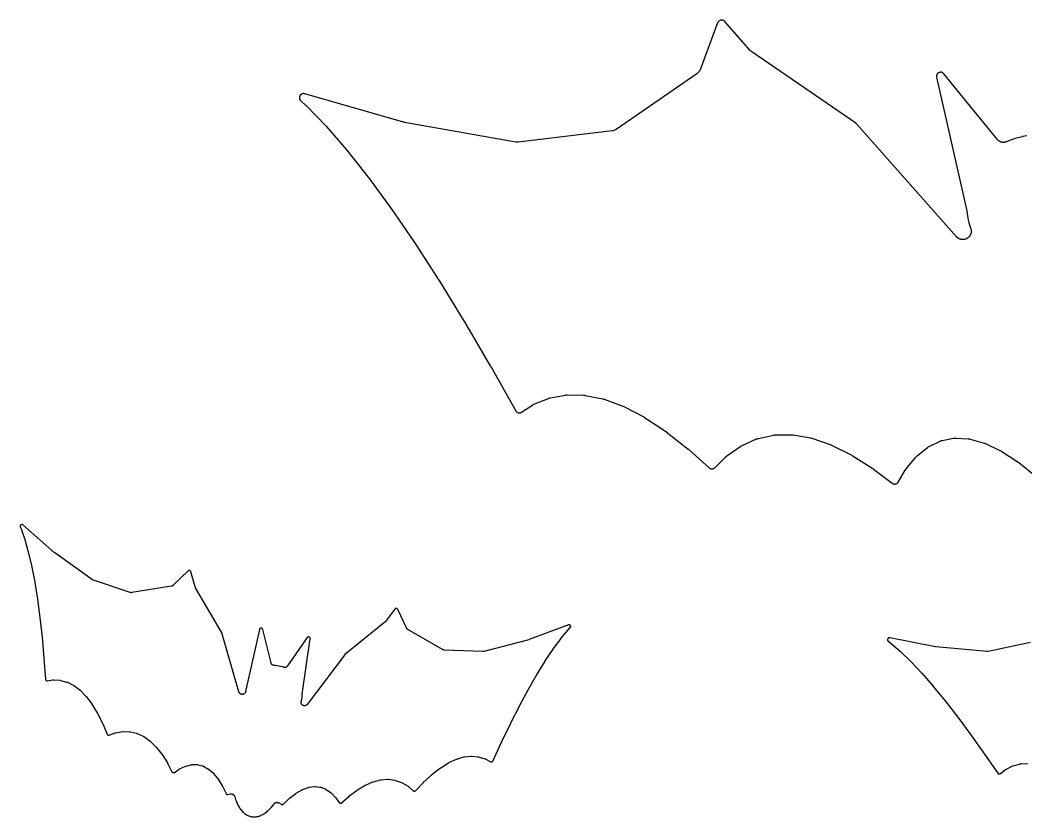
# Model space of a CAD drawing. Header units: millimetres. Extents: x 5 to 283, y 5 to 271.
# Drawn here: x 11.1 to 90.9, y 13.7 to 76.9 of the extents above; entities that cross this region are included whole.
import ezdxf

# ---------------------------------------------------------------- set-up
doc = ezdxf.new("R2010")
doc.units = ezdxf.units.MM

msp = doc.modelspace()

# ---------------------------------------------------------------- linework, layer by layer
at = {"layer": 'Schnitt'}
for points in [[(90.933, 67.715), (90.61, 67.662), (90.599, 67.66), (90.588, 67.657), (90.578, 67.655), (90.259, 67.581), (90.248, 67.579), (90.238, 67.576), (90.227, 67.573), (89.914, 67.478), (89.904, 67.475), (89.893, 67.471), (89.883, 67.468), (89.577, 67.353), (89.567, 67.349), (89.557, 67.344), (89.547, 67.34), (89.387, 67.268), (89.379, 67.265), (89.329, 67.245), (89.313, 67.24), (89.265, 67.226), (89.249, 67.222), (89.2, 67.214), (89.183, 67.212), (89.133, 67.208), (89.117, 67.208), (89.067, 67.209), (89.05, 67.211), (89.001, 67.217), (88.984, 67.22), (88.936, 67.232), (88.92, 67.236), (88.873, 67.253), (88.857, 67.259), (88.812, 67.28), (88.797, 67.287), (88.754, 67.313), (88.74, 67.322), (88.7, 67.352), (88.687, 67.362), (88.65, 67.396), (88.638, 67.407), (88.602, 67.448), (88.597, 67.454), (84.362, 72.651), (84.34, 72.675), (84.316, 72.697), (84.29, 72.717), (84.262, 72.734), (84.232, 72.748), (84.201, 72.758), (84.169, 72.766), (84.137, 72.771), (84.104, 72.772), (84.072, 72.771), (84.039, 72.765), (84.008, 72.757), (83.977, 72.746), (83.947, 72.732), (83.919, 72.714), (83.893, 72.695), (83.87, 72.672), (83.848, 72.648), (83.829, 72.621), (83.813, 72.593), (83.799, 72.563), (83.789, 72.532), (83.781, 72.5), (83.777, 72.467), (83.776, 72.434), (83.779, 72.402), (83.784, 72.37), (86.18, 61.778), (86.182, 61.768), (86.193, 61.697), (86.195, 61.687), (86.206, 61.567), (86.208, 61.556), (86.209, 61.545), (86.211, 61.535), (86.264, 61.212), (86.266, 61.201), (86.268, 61.19), (86.27, 61.18), (86.344, 60.861), (86.347, 60.85), (86.349, 60.84), (86.352, 60.829), (86.447, 60.516), (86.45, 60.506), (86.454, 60.495), (86.457, 60.485), (86.477, 60.433), (86.481, 60.423), (86.503, 60.347), (86.506, 60.336), (86.514, 60.302), (86.515, 60.294), (86.524, 60.243), (86.526, 60.227), (86.53, 60.179), (86.53, 60.162), (86.529, 60.114), (86.528, 60.098), (86.522, 60.05), (86.52, 60.034), (86.509, 59.987), (86.505, 59.971), (86.49, 59.925), (86.484, 59.91), (86.465, 59.866), (86.458, 59.852), (86.434, 59.809), (86.426, 59.796), (86.398, 59.756), (86.388, 59.743), (86.357, 59.707), (86.346, 59.695), (86.311, 59.661), (86.299, 59.651), (86.261, 59.621), (86.248, 59.611), (86.207, 59.585), (86.193, 59.577), (86.15, 59.555), (86.135, 59.548), (86.09, 59.531), (86.075, 59.525), (86.029, 59.512), (86.013, 59.509), (85.965, 59.5), (85.949, 59.498), (85.901, 59.494), (85.885, 59.493), (85.837, 59.494), (85.821, 59.495), (85.772, 59.5), (85.757, 59.503), (85.709, 59.513), (85.694, 59.517), (85.648, 59.532), (85.633, 59.538), (85.588, 59.557), (85.574, 59.564), (85.531, 59.587), (85.518, 59.596), (85.478, 59.623), (85.465, 59.633), (85.428, 59.664), (85.416, 59.675), (85.379, 59.712), (85.374, 59.718), (77.444, 68.677), (77.416, 68.706), (77.384, 68.731), (69.126, 74.396), (69.118, 74.402), (69.066, 74.442), (69.051, 74.456), (69.005, 74.502), (68.998, 74.51), (66.973, 76.797), (66.95, 76.82), (66.925, 76.841), (66.899, 76.86), (66.871, 76.875), (66.841, 76.888), (66.81, 76.898), (66.778, 76.904), (66.746, 76.908), (66.714, 76.908), (66.682, 76.906), (66.65, 76.9), (66.619, 76.891), (66.589, 76.879), (66.56, 76.864), (66.533, 76.847), (66.508, 76.826), (66.485, 76.804), (66.464, 76.779), (66.445, 76.753), (66.43, 76.724), (66.417, 76.695), (65.02, 72.976), (65.017, 72.969), (64.995, 72.919), (64.988, 72.904), (64.963, 72.86), (64.954, 72.846), (64.925, 72.805), (64.915, 72.792), (64.882, 72.754), (64.871, 72.742), (64.834, 72.708), (64.822, 72.697), (64.779, 72.664), (64.772, 72.659), (58.353, 68.231), (58.346, 68.226), (58.302, 68.199), (58.288, 68.191), (58.245, 68.17), (58.231, 68.164), (58.186, 68.147), (58.17, 68.142), (58.124, 68.129), (58.108, 68.126), (58.057, 68.117), (58.049, 68.116), (50.593, 67.225), (50.585, 67.224), (50.533, 67.22), (50.517, 67.22), (50.468, 67.221), (50.452, 67.223), (50.4, 67.229), (50.392, 67.23), (41.566, 68.798), (41.558, 68.799), (41.5, 68.813), (41.491, 68.815), (33.662, 71.063), (33.63, 71.07), (33.597, 71.074), (33.564, 71.075), (33.532, 71.073), (33.499, 71.068), (33.468, 71.059), (33.437, 71.047), (33.408, 71.032), (33.38, 71.015), (33.354, 70.994), (33.33, 70.971), (33.309, 70.946), (33.29, 70.919), (33.274, 70.891), (33.262, 70.86), (33.252, 70.829), (33.245, 70.797), (33.241, 70.764), (33.241, 70.731), (33.244, 70.699), (33.25, 70.666), (33.26, 70.635), (33.272, 70.605), (33.288, 70.576), (33.306, 70.548), (33.327, 70.523), (33.351, 70.5), (33.758, 70.134), (33.763, 70.13), (33.791, 70.102), (33.796, 70.098), (35.334, 68.513), (35.337, 68.51), (35.359, 68.486), (35.362, 68.482), (36.982, 66.616), (36.984, 66.613), (37.001, 66.593), (37.003, 66.59), (38.702, 64.443), (38.704, 64.44), (38.717, 64.423), (38.719, 64.421), (40.496, 61.994), (40.497, 61.991), (40.508, 61.977), (40.509, 61.975), (42.363, 59.268), (42.364, 59.267), (42.373, 59.254), (42.374, 59.252), (44.303, 56.267), (44.304, 56.265), (44.311, 56.254), (44.312, 56.253), (46.317, 52.99), (46.324, 52.979), (48.405, 49.436), (48.41, 49.426), (50.395, 45.91), (50.412, 45.883), (50.431, 45.858), (50.453, 45.834), (50.477, 45.813), (50.503, 45.795), (50.53, 45.779), (50.559, 45.766), (50.589, 45.755), (50.62, 45.748), (50.652, 45.743), (50.684, 45.742), (50.716, 45.744), (50.747, 45.748), (50.778, 45.756), (50.808, 45.767), (50.837, 45.781), (50.864, 45.797), (51.72, 46.364), (51.727, 46.368), (51.773, 46.395), (51.787, 46.403), (51.835, 46.425), (51.842, 46.428), (52.994, 46.899), (53.002, 46.902), (53.054, 46.921), (53.071, 46.925), (53.125, 46.938), (53.133, 46.94), (54.349, 47.162), (54.357, 47.164), (54.41, 47.171), (54.427, 47.172), (54.48, 47.174), (54.489, 47.174), (55.785, 47.148), (55.793, 47.148), (55.841, 47.145), (55.856, 47.143), (55.903, 47.136), (55.911, 47.135), (57.3, 46.854), (57.307, 46.852), (57.346, 46.843), (57.359, 46.839), (57.398, 46.826), (57.404, 46.824), (58.887, 46.278), (58.897, 46.275), (58.963, 46.245), (58.973, 46.241), (60.549, 45.423), (60.557, 45.419), (60.608, 45.389), (60.615, 45.384), (62.283, 44.289), (62.289, 44.285), (62.328, 44.257), (62.333, 44.253), (64.088, 42.878), (64.093, 42.875), (64.123, 42.849), (64.127, 42.846), (65.749, 41.386), (65.775, 41.365), (65.803, 41.346), (65.833, 41.331), (65.863, 41.319), (65.896, 41.309), (65.928, 41.304), (65.962, 41.301), (65.995, 41.302), (66.028, 41.306), (66.061, 41.314), (66.092, 41.324), (66.122, 41.338), (66.151, 41.355), (66.178, 41.375), (66.203, 41.397), (67.063, 42.254), (67.068, 42.259), (67.102, 42.29), (67.113, 42.299), (67.149, 42.327), (67.155, 42.331), (68.248, 43.101), (68.255, 43.105), (68.298, 43.133), (68.312, 43.141), (68.359, 43.164), (68.366, 43.168), (69.509, 43.678), (69.517, 43.681), (69.569, 43.701), (69.585, 43.706), (69.638, 43.721), (69.646, 43.723), (70.851, 43.983), (70.859, 43.985), (70.913, 43.993), (70.93, 43.995), (70.984, 43.999), (70.992, 43.999), (72.276, 44.012), (72.283, 44.012), (72.332, 44.01), (72.347, 44.009), (72.396, 44.003), (72.404, 44.002), (73.779, 43.76), (73.785, 43.759), (73.826, 43.75), (73.839, 43.747), (73.879, 43.735), (73.885, 43.733), (75.354, 43.228), (75.364, 43.225), (75.433, 43.196), (75.443, 43.191), (77.005, 42.416), (77.013, 42.412), (77.066, 42.382), (77.074, 42.377), (78.728, 41.325), (78.734, 41.321), (78.775, 41.292), (78.78, 41.288), (80.249, 40.165), (80.276, 40.146), (80.305, 40.131), (80.335, 40.118), (80.366, 40.108), (80.398, 40.101), (80.431, 40.098), (80.463, 40.097), (80.496, 40.1), (80.528, 40.107), (80.559, 40.116), (80.589, 40.128), (80.618, 40.143), (80.646, 40.161), (80.671, 40.182), (80.694, 40.205), (80.715, 40.23), (80.733, 40.258), (81.303, 41.209), (81.306, 41.214), (81.329, 41.249), (81.336, 41.259), (81.361, 41.292), (81.365, 41.296), (82.148, 42.241), (82.153, 42.247), (82.189, 42.285), (82.2, 42.297), (82.239, 42.331), (82.245, 42.337), (83.063, 43.003), (83.071, 43.009), (83.122, 43.046), (83.138, 43.056), (83.193, 43.087), (83.202, 43.091), (84.056, 43.502), (84.062, 43.505), (84.104, 43.524), (84.118, 43.529), (84.158, 43.542), (84.172, 43.546), (84.216, 43.556), (84.223, 43.558), (85.134, 43.734), (85.141, 43.735), (85.185, 43.742), (85.198, 43.743), (85.239, 43.746), (85.253, 43.746), (85.298, 43.746), (85.304, 43.745), (86.3, 43.688), (86.308, 43.687), (86.366, 43.681), (86.383, 43.678), (86.439, 43.665), (86.448, 43.663), (87.547, 43.356), (87.554, 43.354), (87.598, 43.34), (87.611, 43.335), (87.653, 43.317), (87.66, 43.314), (88.864, 42.742), (88.874, 42.737), (88.941, 42.699), (88.95, 42.693), (90.255, 41.845), (90.262, 41.84), (90.31, 41.806), (90.316, 41.8), (91.539, 40.813)], [(91.228, 27.518), (87.887, 26.823), (87.883, 26.822), (87.859, 26.818), (87.852, 26.818), (87.83, 26.816), (87.823, 26.816), (87.799, 26.817), (87.795, 26.817), (83.737, 27.182), (83.733, 27.183), (83.706, 27.186), (83.702, 27.187), (80.069, 27.899), (80.054, 27.901), (80.039, 27.901), (80.024, 27.901), (80.01, 27.898), (79.995, 27.895), (79.981, 27.889), (79.968, 27.883), (79.955, 27.875), (79.943, 27.866), (79.932, 27.856), (79.922, 27.844), (79.914, 27.832), (79.906, 27.819), (79.9, 27.806), (79.896, 27.791), (79.892, 27.777), (79.891, 27.762), (79.89, 27.747), (79.891, 27.732), (79.894, 27.717), (79.898, 27.703), (79.904, 27.689), (79.911, 27.676), (79.919, 27.663), (79.928, 27.652), (79.939, 27.641), (79.95, 27.632), (80.149, 27.482), (80.151, 27.48), (80.165, 27.469), (80.167, 27.467), (80.926, 26.809), (80.927, 26.808), (80.938, 26.798), (80.94, 26.797), (81.746, 26.015), (81.747, 26.014), (81.756, 26.005), (81.757, 26.004), (82.61, 25.098), (82.611, 25.097), (82.618, 25.09), (82.619, 25.089), (83.518, 24.059), (83.519, 24.058), (83.525, 24.052), (83.525, 24.051), (84.471, 22.898), (84.471, 22.897), (84.476, 22.892), (84.476, 22.891), (85.467, 21.615), (85.467, 21.614), (85.471, 21.609), (85.471, 21.608), (86.507, 20.209), (86.51, 20.204), (87.591, 18.682), (87.594, 18.677), (88.63, 17.162), (88.639, 17.151), (88.649, 17.14), (88.66, 17.13), (88.671, 17.122), (88.684, 17.115), (88.697, 17.108), (88.71, 17.103), (88.725, 17.1), (88.739, 17.098), (88.753, 17.097), (88.768, 17.098), (88.782, 17.1), (88.796, 17.103), (88.81, 17.108), (88.823, 17.114), (88.836, 17.121), (88.847, 17.13), (89.213, 17.42), (89.216, 17.422), (89.235, 17.436), (89.242, 17.44), (89.262, 17.452), (89.266, 17.454), (89.769, 17.712), (89.772, 17.714), (89.795, 17.724), (89.802, 17.727), (89.826, 17.735), (89.83, 17.736), (90.372, 17.884), (90.376, 17.885), (90.399, 17.89), (90.407, 17.892), (90.431, 17.895), (90.435, 17.895), (91.023, 17.934)]]:
    msp.add_lwpolyline(points, dxfattribs=at)
msp.add_lwpolyline([(11.177, 36.88), (11.165, 36.876), (11.152, 36.871), (11.141, 36.864), (11.13, 36.856), (11.12, 36.847), (11.111, 36.837), (11.103, 36.827), (11.096, 36.815), (11.09, 36.803), (11.085, 36.79), (11.082, 36.777), (11.08, 36.764), (11.079, 36.751), (11.08, 36.737), (11.082, 36.724), (11.085, 36.711), (11.09, 36.698), (11.176, 36.492), (11.177, 36.489), (11.183, 36.474), (11.184, 36.472), (11.475, 35.617), (11.476, 35.615), (11.48, 35.602), (11.48, 35.6), (11.753, 34.627), (11.753, 34.625), (11.756, 34.615), (11.756, 34.613), (12.009, 33.522), (12.009, 33.521), (12.011, 33.512), (12.011, 33.511), (12.244, 32.303), (12.244, 32.302), (12.245, 32.294), (12.245, 32.293), (12.457, 30.968), (12.457, 30.967), (12.458, 30.961), (12.458, 30.96), (12.649, 29.519), (12.65, 29.518), (12.65, 29.513), (12.65, 29.512), (12.821, 27.955), (12.821, 27.949), (12.971, 26.275), (12.971, 26.271), (13.09, 24.623), (13.091, 24.61), (13.094, 24.597), (13.098, 24.585), (13.103, 24.573), (13.11, 24.562), (13.117, 24.551), (13.125, 24.541), (13.135, 24.532), (13.145, 24.524), (13.156, 24.516), (13.167, 24.51), (13.179, 24.505), (13.192, 24.502), (13.205, 24.499), (13.218, 24.498), (13.231, 24.498), (13.244, 24.499), (13.659, 24.559), (13.663, 24.559), (13.684, 24.561), (13.691, 24.562), (13.712, 24.562), (13.716, 24.561), (14.224, 24.534), (14.228, 24.534), (14.25, 24.531), (14.257, 24.53), (14.279, 24.526), (14.283, 24.525), (14.771, 24.394), (14.774, 24.393), (14.795, 24.387), (14.802, 24.384), (14.822, 24.376), (14.825, 24.374), (15.3, 24.138), (15.303, 24.136), (15.32, 24.127), (15.325, 24.124), (15.341, 24.113), (15.344, 24.111), (15.809, 23.764), (15.811, 23.762), (15.824, 23.752), (15.828, 23.748), (15.84, 23.737), (15.842, 23.735), (16.295, 23.273), (16.298, 23.27), (16.317, 23.248), (16.32, 23.245), (16.76, 22.666), (16.762, 22.663), (16.775, 22.643), (16.777, 22.641), (17.202, 21.944), (17.204, 21.941), (17.213, 21.924), (17.215, 21.922), (17.623, 21.106), (17.624, 21.104), (17.631, 21.089), (17.632, 21.087), (17.976, 20.264), (17.982, 20.251), (17.989, 20.24), (17.997, 20.229), (18.007, 20.219), (18.017, 20.21), (18.028, 20.202), (18.04, 20.195), (18.052, 20.19), (18.065, 20.185), (18.079, 20.182), (18.092, 20.181), (18.106, 20.181), (18.119, 20.182), (18.133, 20.184), (18.146, 20.188), (18.614, 20.355), (18.617, 20.356), (18.635, 20.361), (18.64, 20.363), (18.658, 20.367), (18.661, 20.367), (19.2, 20.461), (19.203, 20.461), (19.224, 20.464), (19.231, 20.464), (19.252, 20.465), (19.256, 20.465), (19.767, 20.453), (19.771, 20.453), (19.793, 20.451), (19.8, 20.45), (19.823, 20.446), (19.826, 20.446), (20.317, 20.331), (20.32, 20.33), (20.342, 20.324), (20.348, 20.322), (20.369, 20.314), (20.372, 20.312), (20.849, 20.093), (20.852, 20.091), (20.87, 20.082), (20.875, 20.079), (20.892, 20.068), (20.895, 20.066), (21.361, 19.737), (21.363, 19.735), (21.377, 19.725), (21.381, 19.721), (21.393, 19.71), (21.395, 19.708), (21.85, 19.264), (21.853, 19.261), (21.874, 19.238), (21.877, 19.235), (22.319, 18.675), (22.321, 18.672), (22.335, 18.652), (22.337, 18.649), (22.765, 17.97), (22.766, 17.968), (22.776, 17.95), (22.778, 17.947), (23.124, 17.275), (23.131, 17.263), (23.139, 17.253), (23.148, 17.243), (23.158, 17.234), (23.168, 17.225), (23.18, 17.218), (23.192, 17.213), (23.204, 17.208), (23.217, 17.205), (23.23, 17.203), (23.244, 17.202), (23.257, 17.203), (23.27, 17.204), (23.283, 17.208), (23.296, 17.212), (23.308, 17.218), (23.319, 17.225), (23.697, 17.477), (23.699, 17.478), (23.713, 17.487), (23.718, 17.489), (23.733, 17.497), (23.735, 17.498), (24.19, 17.71), (24.193, 17.712), (24.213, 17.72), (24.219, 17.722), (24.239, 17.728), (24.242, 17.729), (24.661, 17.832), (24.665, 17.833), (24.691, 17.838), (24.698, 17.839), (24.724, 17.84), (24.728, 17.841), (25.116, 17.843), (25.119, 17.843), (25.138, 17.842), (25.143, 17.842), (25.161, 17.84), (25.166, 17.839), (25.185, 17.835), (25.188, 17.834), (25.555, 17.74), (25.558, 17.739), (25.575, 17.734), (25.581, 17.732), (25.596, 17.726), (25.601, 17.724), (25.618, 17.716), (25.62, 17.715), (25.978, 17.519), (25.981, 17.517), (26.001, 17.505), (26.007, 17.501), (26.026, 17.486), (26.029, 17.484), (26.381, 17.178), (26.384, 17.176), (26.397, 17.163), (26.401, 17.159), (26.414, 17.145), (26.416, 17.143), (26.761, 16.72), (26.764, 16.717), (26.782, 16.691), (26.784, 16.688), (27.118, 16.146), (27.12, 16.143), (27.132, 16.121), (27.133, 16.118), (27.413, 15.539), (27.419, 15.527), (27.427, 15.516), (27.436, 15.506), (27.446, 15.496), (27.456, 15.488), (27.468, 15.48), (27.48, 15.474), (27.493, 15.469), (27.506, 15.466), (27.52, 15.464), (27.534, 15.463), (27.547, 15.464), (27.561, 15.466), (27.779, 15.51), (27.782, 15.51), (27.804, 15.514), (27.811, 15.514), (27.831, 15.515), (27.838, 15.515), (27.858, 15.514), (27.865, 15.514), (27.885, 15.511), (27.891, 15.509), (27.911, 15.504), (27.917, 15.502), (27.936, 15.495), (27.942, 15.493), (27.961, 15.484), (27.967, 15.481), (27.984, 15.47), (27.989, 15.466), (28.006, 15.454), (28.011, 15.45), (28.025, 15.436), (28.03, 15.431), (28.044, 15.416), (28.048, 15.41), (28.059, 15.394), (28.063, 15.388), (28.073, 15.371), (28.076, 15.365), (28.084, 15.346), (28.087, 15.34), (28.094, 15.319), (28.095, 15.316), (28.1, 15.297), (28.1, 15.296), (28.101, 15.294), (28.101, 15.292), (28.133, 15.187), (28.134, 15.185), (28.134, 15.184), (28.135, 15.182), (28.169, 15.08), (28.17, 15.078), (28.17, 15.077), (28.171, 15.075), (28.207, 14.976), (28.208, 14.975), (28.208, 14.973), (28.209, 14.971), (28.247, 14.876), (28.248, 14.874), (28.249, 14.872), (28.25, 14.87), (28.289, 14.779), (28.29, 14.777), (28.291, 14.775), (28.292, 14.773), (28.334, 14.686), (28.335, 14.684), (28.336, 14.682), (28.337, 14.68), (28.38, 14.597), (28.381, 14.594), (28.382, 14.592), (28.383, 14.59), (28.428, 14.511), (28.43, 14.509), (28.431, 14.506), (28.432, 14.504), (28.478, 14.429), (28.48, 14.427), (28.481, 14.424), (28.483, 14.422), (28.531, 14.351), (28.532, 14.349), (28.534, 14.346), (28.535, 14.344), (28.584, 14.277), (28.586, 14.275), (28.588, 14.272), (28.59, 14.27), (28.64, 14.207), (28.642, 14.205), (28.644, 14.203), (28.646, 14.2), (28.697, 14.142), (28.699, 14.14), (28.702, 14.137), (28.704, 14.135), (28.756, 14.081), (28.759, 14.078), (28.761, 14.076), (28.763, 14.074), (28.817, 14.024), (28.819, 14.021), (28.822, 14.019), (28.825, 14.017), (28.879, 13.971), (28.882, 13.969), (28.884, 13.966), (28.887, 13.964), (28.942, 13.923), (28.945, 13.921), (28.948, 13.918), (28.952, 13.916), (29.007, 13.879), (29.01, 13.877), (29.014, 13.875), (29.017, 13.873), (29.073, 13.84), (29.077, 13.838), (29.08, 13.836), (29.084, 13.834), (29.141, 13.805), (29.144, 13.804), (29.148, 13.802), (29.152, 13.8), (29.209, 13.775), (29.213, 13.774), (29.217, 13.772), (29.221, 13.771), (29.279, 13.75), (29.283, 13.749), (29.287, 13.747), (29.291, 13.746), (29.35, 13.729), (29.354, 13.728), (29.358, 13.727), (29.363, 13.726), (29.422, 13.713), (29.426, 13.712), (29.43, 13.712), (29.435, 13.711), (29.494, 13.702), (29.499, 13.701), (29.503, 13.701), (29.508, 13.7), (29.568, 13.695), (29.572, 13.695), (29.577, 13.695), (29.581, 13.695), (29.643, 13.694), (29.647, 13.694), (29.651, 13.694), (29.655, 13.694), (29.718, 13.697), (29.722, 13.697), (29.726, 13.697), (29.73, 13.697), (29.793, 13.704), (29.797, 13.705), (29.802, 13.705), (29.806, 13.706), (29.87, 13.717), (29.874, 13.718), (29.877, 13.718), (29.881, 13.719), (29.946, 13.734), (29.95, 13.735), (29.954, 13.736), (29.957, 13.737), (30.023, 13.756), (30.027, 13.757), (30.03, 13.758), (30.034, 13.76), (30.101, 13.783), (30.104, 13.784), (30.107, 13.786), (30.11, 13.787), (30.178, 13.815), (30.181, 13.816), (30.184, 13.817), (30.187, 13.819), (30.255, 13.851), (30.258, 13.852), (30.261, 13.854), (30.264, 13.855), (30.333, 13.892), (30.335, 13.893), (30.338, 13.895), (30.341, 13.896), (30.41, 13.937), (30.413, 13.938), (30.415, 13.94), (30.417, 13.942), (30.487, 13.987), (30.489, 13.988), (30.492, 13.99), (30.494, 13.992), (30.564, 14.041), (30.566, 14.043), (30.568, 14.044), (30.57, 14.046), (30.64, 14.1), (30.642, 14.102), (30.644, 14.103), (30.646, 14.105), (30.716, 14.163), (30.718, 14.165), (30.72, 14.166), (30.722, 14.168), (30.792, 14.23), (30.793, 14.232), (30.795, 14.234), (30.797, 14.235), (30.867, 14.302), (30.868, 14.303), (30.87, 14.305), (30.871, 14.307), (30.941, 14.378), (30.942, 14.379), (30.944, 14.381), (30.945, 14.382), (31.014, 14.457), (31.015, 14.459), (31.017, 14.46), (31.018, 14.462), (31.087, 14.541), (31.088, 14.542), (31.089, 14.544), (31.09, 14.545), (31.158, 14.628), (31.159, 14.63), (31.161, 14.631), (31.162, 14.633), (31.229, 14.72), (31.23, 14.721), (31.231, 14.723), (31.232, 14.724), (31.243, 14.739), (31.245, 14.742), (31.259, 14.759), (31.264, 14.764), (31.278, 14.778), (31.283, 14.783), (31.299, 14.796), (31.304, 14.8), (31.321, 14.811), (31.327, 14.815), (31.345, 14.824), (31.351, 14.827), (31.369, 14.835), (31.376, 14.837), (31.395, 14.843), (31.402, 14.844), (31.422, 14.848), (31.428, 14.849), (31.448, 14.851), (31.455, 14.851), (31.475, 14.851), (31.482, 14.85), (31.502, 14.848), (31.509, 14.847), (31.529, 14.843), (31.535, 14.841), (31.555, 14.835), (31.561, 14.832), (31.579, 14.824), (31.585, 14.821), (31.605, 14.811), (31.607, 14.809), (31.796, 14.69), (31.808, 14.684), (31.82, 14.678), (31.833, 14.674), (31.847, 14.671), (31.86, 14.67), (31.874, 14.67), (31.888, 14.671), (31.901, 14.674), (31.914, 14.678), (31.927, 14.683), (31.939, 14.69), (31.95, 14.698), (31.961, 14.707), (32.427, 15.149), (32.429, 15.152), (32.448, 15.167), (32.451, 15.169), (32.955, 15.558), (32.958, 15.561), (32.984, 15.578), (32.988, 15.58), (33.461, 15.853), (33.463, 15.855), (33.48, 15.863), (33.485, 15.866), (33.503, 15.873), (33.505, 15.874), (33.944, 16.035), (33.947, 16.036), (33.97, 16.043), (33.977, 16.045), (34, 16.049), (34.003, 16.05), (34.407, 16.106), (34.41, 16.106), (34.428, 16.108), (34.434, 16.108), (34.451, 16.108), (34.456, 16.108), (34.474, 16.107), (34.477, 16.107), (34.854, 16.065), (34.857, 16.064), (34.876, 16.061), (34.881, 16.06), (34.898, 16.056), (34.904, 16.054), (34.922, 16.048), (34.924, 16.047), (35.286, 15.908), (35.29, 15.906), (35.313, 15.895), (35.32, 15.892), (35.342, 15.878), (35.346, 15.876), (35.701, 15.631), (35.703, 15.629), (35.72, 15.616), (35.725, 15.612), (35.741, 15.597), (35.743, 15.595), (36.094, 15.236), (36.095, 15.234), (36.107, 15.221), (36.11, 15.217), (36.12, 15.204), (36.122, 15.202), (36.385, 14.833), (36.394, 14.822), (36.403, 14.812), (36.413, 14.804), (36.424, 14.796), (36.436, 14.79), (36.448, 14.784), (36.461, 14.78), (36.474, 14.778), (36.487, 14.776), (36.5, 14.776), (36.514, 14.777), (36.527, 14.78), (36.54, 14.783), (36.552, 14.788), (36.564, 14.795), (36.575, 14.802), (36.585, 14.811), (37.148, 15.316), (37.15, 15.318), (37.166, 15.331), (37.168, 15.333), (37.808, 15.816), (37.811, 15.818), (37.832, 15.832), (37.835, 15.834), (38.447, 16.201), (38.45, 16.203), (38.478, 16.218), (38.482, 16.219), (39.064, 16.473), (39.067, 16.474), (39.083, 16.48), (39.088, 16.482), (39.104, 16.487), (39.107, 16.488), (39.66, 16.631), (39.663, 16.632), (39.682, 16.636), (39.689, 16.637), (39.709, 16.639), (39.712, 16.639), (40.235, 16.676), (40.239, 16.676), (40.261, 16.676), (40.268, 16.676), (40.29, 16.674), (40.293, 16.674), (40.793, 16.607), (40.797, 16.606), (40.819, 16.602), (40.826, 16.601), (40.847, 16.594), (40.851, 16.593), (41.333, 16.423), (41.336, 16.421), (41.356, 16.413), (41.362, 16.411), (41.381, 16.401), (41.384, 16.399), (41.855, 16.121), (41.857, 16.119), (41.873, 16.109), (41.877, 16.106), (41.892, 16.094), (41.894, 16.092), (42.273, 15.771), (42.284, 15.763), (42.296, 15.756), (42.308, 15.75), (42.321, 15.745), (42.334, 15.742), (42.348, 15.74), (42.361, 15.739), (42.375, 15.74), (42.388, 15.742), (42.401, 15.745), (42.414, 15.75), (42.426, 15.756), (42.438, 15.763), (42.449, 15.772), (42.459, 15.781), (43.072, 16.429), (43.074, 16.431), (43.086, 16.442), (43.087, 16.444), (43.758, 17.062), (43.76, 17.064), (43.775, 17.076), (43.777, 17.078), (44.422, 17.579), (44.425, 17.581), (44.445, 17.595), (44.447, 17.597), (45.064, 17.982), (45.067, 17.984), (45.094, 17.998), (45.097, 18), (45.685, 18.271), (45.687, 18.272), (45.702, 18.279), (45.707, 18.28), (45.723, 18.286), (45.726, 18.286), (46.283, 18.446), (46.286, 18.447), (46.305, 18.452), (46.311, 18.453), (46.331, 18.456), (46.334, 18.456), (46.862, 18.509), (46.865, 18.509), (46.887, 18.51), (46.894, 18.51), (46.916, 18.509), (46.919, 18.509), (47.422, 18.457), (47.426, 18.457), (47.448, 18.454), (47.455, 18.452), (47.477, 18.446), (47.48, 18.445), (47.965, 18.291), (47.968, 18.29), (47.989, 18.282), (47.995, 18.28), (48.014, 18.27), (48.017, 18.269), (48.385, 18.065), (48.396, 18.06), (48.409, 18.055), (48.421, 18.052), (48.434, 18.049), (48.447, 18.048), (48.46, 18.049), (48.473, 18.05), (48.486, 18.053), (48.498, 18.057), (48.51, 18.062), (48.521, 18.069), (48.532, 18.076), (48.542, 18.085), (48.551, 18.094), (48.559, 18.104), (48.566, 18.115), (48.573, 18.127), (49.267, 19.624), (49.269, 19.629), (50.002, 21.141), (50.004, 21.146), (50.716, 22.543), (50.716, 22.543), (50.718, 22.548), (50.719, 22.549), (51.408, 23.829), (51.409, 23.83), (51.412, 23.835), (51.412, 23.836), (52.08, 25), (52.08, 25.001), (52.084, 25.007), (52.085, 25.008), (52.73, 26.056), (52.731, 26.057), (52.736, 26.064), (52.736, 26.065), (53.359, 26.996), (53.36, 26.998), (53.366, 27.006), (53.367, 27.008), (53.967, 27.822), (53.968, 27.823), (53.976, 27.834), (53.977, 27.835), (54.553, 28.532), (54.554, 28.533), (54.565, 28.546), (54.567, 28.547), (54.721, 28.71), (54.73, 28.72), (54.738, 28.731), (54.744, 28.743), (54.75, 28.755), (54.754, 28.768), (54.757, 28.781), (54.758, 28.794), (54.758, 28.808), (54.757, 28.821), (54.755, 28.835), (54.751, 28.847), (54.746, 28.86), (54.739, 28.872), (54.732, 28.883), (54.723, 28.893), (54.714, 28.903), (54.704, 28.911), (54.692, 28.919), (54.681, 28.925), (54.668, 28.93), (54.655, 28.934), (54.642, 28.937), (54.629, 28.938), (54.615, 28.938), (54.602, 28.936), (54.589, 28.933), (54.576, 28.929), (51.456, 27.757), (51.453, 27.756), (51.43, 27.749), (51.426, 27.748), (47.879, 26.821), (47.875, 26.82), (47.854, 26.816), (47.848, 26.815), (47.828, 26.813), (47.821, 26.812), (47.8, 26.812), (47.796, 26.812), (44.727, 26.932), (44.724, 26.933), (44.703, 26.935), (44.696, 26.935), (44.677, 26.939), (44.67, 26.941), (44.652, 26.946), (44.645, 26.948), (44.627, 26.955), (44.621, 26.958), (44.602, 26.968), (44.599, 26.969), (41.837, 28.566), (41.835, 28.568), (41.816, 28.58), (41.81, 28.584), (41.794, 28.597), (41.789, 28.601), (41.775, 28.615), (41.77, 28.62), (41.757, 28.636), (41.753, 28.642), (41.741, 28.659), (41.738, 28.665), (41.728, 28.684), (41.726, 28.687), (41.035, 30.158), (41.029, 30.17), (41.022, 30.181), (41.013, 30.191), (41.004, 30.2), (40.994, 30.209), (40.983, 30.216), (40.971, 30.222), (40.959, 30.227), (40.946, 30.231), (40.933, 30.234), (40.92, 30.235), (40.907, 30.235), (40.894, 30.234), (40.881, 30.232), (40.868, 30.228), (40.856, 30.223), (40.844, 30.217), (40.833, 30.209), (40.823, 30.201), (40.813, 30.192), (40.805, 30.182), (40.054, 29.183), (40.051, 29.18), (40.034, 29.159), (40.028, 29.153), (40.008, 29.135), (40.005, 29.132), (36.822, 26.553), (36.81, 26.542), (36.8, 26.529), (33.858, 22.617), (33.856, 22.614), (33.842, 22.598), (33.838, 22.593), (33.824, 22.579), (33.819, 22.575), (33.804, 22.562), (33.798, 22.558), (33.782, 22.548), (33.776, 22.544), (33.759, 22.535), (33.753, 22.532), (33.734, 22.525), (33.728, 22.522), (33.709, 22.517), (33.703, 22.515), (33.683, 22.511), (33.677, 22.511), (33.657, 22.509), (33.65, 22.508), (33.631, 22.508), (33.624, 22.509), (33.604, 22.511), (33.598, 22.512), (33.578, 22.516), (33.572, 22.517), (33.553, 22.523), (33.547, 22.525), (33.529, 22.533), (33.523, 22.536), (33.505, 22.545), (33.5, 22.548), (33.483, 22.559), (33.478, 22.563), (33.463, 22.576), (33.458, 22.58), (33.444, 22.594), (33.439, 22.599), (33.427, 22.614), (33.423, 22.62), (33.412, 22.636), (33.408, 22.642), (33.399, 22.659), (33.396, 22.665), (33.389, 22.683), (33.386, 22.69), (33.381, 22.708), (33.379, 22.715), (33.375, 22.734), (33.374, 22.741), (33.372, 22.76), (33.372, 22.767), (33.372, 22.787), (33.372, 22.793), (33.374, 22.815), (33.374, 22.818), (33.376, 22.832), (33.377, 22.837), (33.384, 22.868), (33.385, 22.873), (33.391, 22.895), (33.392, 22.899), (33.393, 22.903), (33.394, 22.907), (33.423, 23.038), (33.424, 23.043), (33.425, 23.047), (33.425, 23.051), (33.445, 23.184), (33.446, 23.188), (33.446, 23.193), (33.447, 23.197), (33.458, 23.331), (33.458, 23.335), (33.458, 23.339), (33.458, 23.344), (33.459, 23.393), (33.459, 23.397), (33.462, 23.427), (33.462, 23.431), (34.094, 27.828), (34.095, 27.841), (34.095, 27.855), (34.093, 27.868), (34.091, 27.881), (34.087, 27.894), (34.081, 27.906), (34.075, 27.918), (34.067, 27.929), (34.059, 27.939), (34.049, 27.949), (34.039, 27.957), (34.027, 27.964), (34.016, 27.97), (34.003, 27.975), (33.99, 27.979), (33.977, 27.981), (33.964, 27.982), (33.95, 27.982), (33.937, 27.98), (33.924, 27.977), (33.911, 27.973), (33.899, 27.967), (33.887, 27.961), (33.876, 27.953), (33.866, 27.944), (33.857, 27.934), (33.849, 27.924), (32.292, 25.666), (32.29, 25.664), (32.276, 25.646), (32.272, 25.641), (32.258, 25.626), (32.253, 25.621), (32.237, 25.608), (32.232, 25.604), (32.215, 25.592), (32.21, 25.588), (32.192, 25.578), (32.186, 25.575), (32.167, 25.567), (32.161, 25.565), (32.141, 25.559), (32.135, 25.557), (32.115, 25.553), (32.108, 25.551), (32.088, 25.549), (32.081, 25.549), (32.06, 25.549), (32.054, 25.549), (32.033, 25.551), (32.027, 25.552), (32.007, 25.556), (32, 25.557), (31.979, 25.564), (31.976, 25.565), (31.908, 25.589), (31.904, 25.591), (31.9, 25.592), (31.895, 25.593), (31.767, 25.63), (31.762, 25.631), (31.758, 25.632), (31.754, 25.633), (31.623, 25.662), (31.618, 25.663), (31.614, 25.663), (31.61, 25.664), (31.477, 25.684), (31.473, 25.685), (31.468, 25.685), (31.464, 25.685), (31.331, 25.697), (31.326, 25.697), (31.322, 25.697), (31.317, 25.697), (31.245, 25.699), (31.242, 25.699), (31.22, 25.7), (31.213, 25.701), (31.193, 25.704), (31.186, 25.706), (31.167, 25.711), (31.16, 25.713), (31.141, 25.721), (31.135, 25.724), (31.117, 25.733), (31.111, 25.736), (31.094, 25.747), (31.088, 25.751), (31.072, 25.764), (31.067, 25.769), (31.053, 25.783), (31.048, 25.788), (31.035, 25.803), (31.031, 25.809), (31.019, 25.826), (31.016, 25.832), (31.006, 25.85), (31.003, 25.856), (30.995, 25.875), (30.993, 25.881), (30.987, 25.902), (30.986, 25.906), (30.329, 28.568), (30.325, 28.581), (30.32, 28.593), (30.314, 28.605), (30.307, 28.616), (30.298, 28.627), (30.289, 28.636), (30.278, 28.645), (30.267, 28.652), (30.255, 28.658), (30.243, 28.663), (30.23, 28.667), (30.217, 28.67), (30.203, 28.671), (30.19, 28.671), (30.177, 28.669), (30.164, 28.666), (30.151, 28.662), (30.139, 28.657), (30.127, 28.65), (30.116, 28.643), (30.106, 28.634), (30.096, 28.624), (30.088, 28.614), (30.081, 28.603), (30.075, 28.591), (30.07, 28.578), (30.066, 28.565), (29.099, 24.23), (29.098, 24.226), (29.09, 24.197), (29.089, 24.193), (29.072, 24.147), (29.071, 24.143), (29.069, 24.138), (29.068, 24.134), (29.031, 24.005), (29.03, 24.001), (29.029, 23.997), (29.028, 23.993), (28.999, 23.862), (28.998, 23.857), (28.998, 23.853), (28.997, 23.849), (28.977, 23.716), (28.977, 23.712), (28.976, 23.707), (28.976, 23.703), (28.974, 23.68), (28.973, 23.676), (28.968, 23.644), (28.967, 23.639), (28.964, 23.625), (28.964, 23.622), (28.958, 23.602), (28.956, 23.595), (28.949, 23.577), (28.946, 23.571), (28.937, 23.553), (28.934, 23.547), (28.923, 23.531), (28.92, 23.525), (28.908, 23.51), (28.903, 23.505), (28.89, 23.49), (28.885, 23.486), (28.87, 23.473), (28.865, 23.469), (28.849, 23.457), (28.843, 23.454), (28.826, 23.444), (28.82, 23.441), (28.802, 23.433), (28.796, 23.43), (28.777, 23.424), (28.771, 23.422), (28.752, 23.418), (28.745, 23.416), (28.725, 23.414), (28.719, 23.413), (28.699, 23.413), (28.692, 23.413), (28.673, 23.414), (28.666, 23.415), (28.647, 23.418), (28.64, 23.42), (28.621, 23.425), (28.615, 23.427), (28.596, 23.434), (28.59, 23.436), (28.573, 23.445), (28.567, 23.448), (28.55, 23.459), (28.545, 23.462), (28.529, 23.474), (28.524, 23.479), (28.509, 23.492), (28.505, 23.497), (28.492, 23.512), (28.487, 23.517), (28.476, 23.533), (28.472, 23.538), (28.462, 23.556), (28.459, 23.561), (28.451, 23.579), (28.449, 23.586), (28.442, 23.606), (28.441, 23.609), (27.076, 28.309), (27.07, 28.325), (27.063, 28.34), (25.001, 31.879), (24.999, 31.883), (24.987, 31.907), (24.983, 31.915), (24.974, 31.94), (24.973, 31.944), (24.624, 33.144), (24.62, 33.157), (24.615, 33.169), (24.608, 33.18), (24.6, 33.191), (24.592, 33.201), (24.582, 33.21), (24.571, 33.218), (24.56, 33.225), (24.548, 33.23), (24.536, 33.235), (24.523, 33.238), (24.51, 33.241), (24.497, 33.241), (24.484, 33.241), (24.47, 33.239), (24.458, 33.236), (24.445, 33.232), (24.433, 33.226), (24.422, 33.22), (24.411, 33.212), (24.401, 33.203), (23.234, 32.073), (23.231, 32.071), (23.215, 32.056), (23.209, 32.052), (23.192, 32.04), (23.187, 32.036), (23.169, 32.026), (23.163, 32.023), (23.144, 32.015), (23.138, 32.012), (23.118, 32.006), (23.112, 32.004), (23.09, 32), (23.087, 31.999), (19.938, 31.485), (19.935, 31.484), (19.914, 31.482), (19.907, 31.481), (19.888, 31.481), (19.881, 31.481), (19.862, 31.483), (19.855, 31.484), (19.836, 31.487), (19.829, 31.488), (19.809, 31.494), (19.806, 31.495), (16.893, 32.47), (16.89, 32.471), (16.87, 32.479), (16.864, 32.482), (16.846, 32.491), (16.84, 32.494), (16.822, 32.506), (16.819, 32.508), (13.83, 34.631), (13.827, 34.633), (13.808, 34.649), (13.805, 34.651), (11.303, 36.852), (11.293, 36.86), (11.281, 36.868), (11.269, 36.874), (11.257, 36.879), (11.244, 36.882), (11.231, 36.885), (11.217, 36.885), (11.204, 36.885), (11.191, 36.883)], close=True, dxfattribs=at)

doc.saveas('drawing.dxf')
